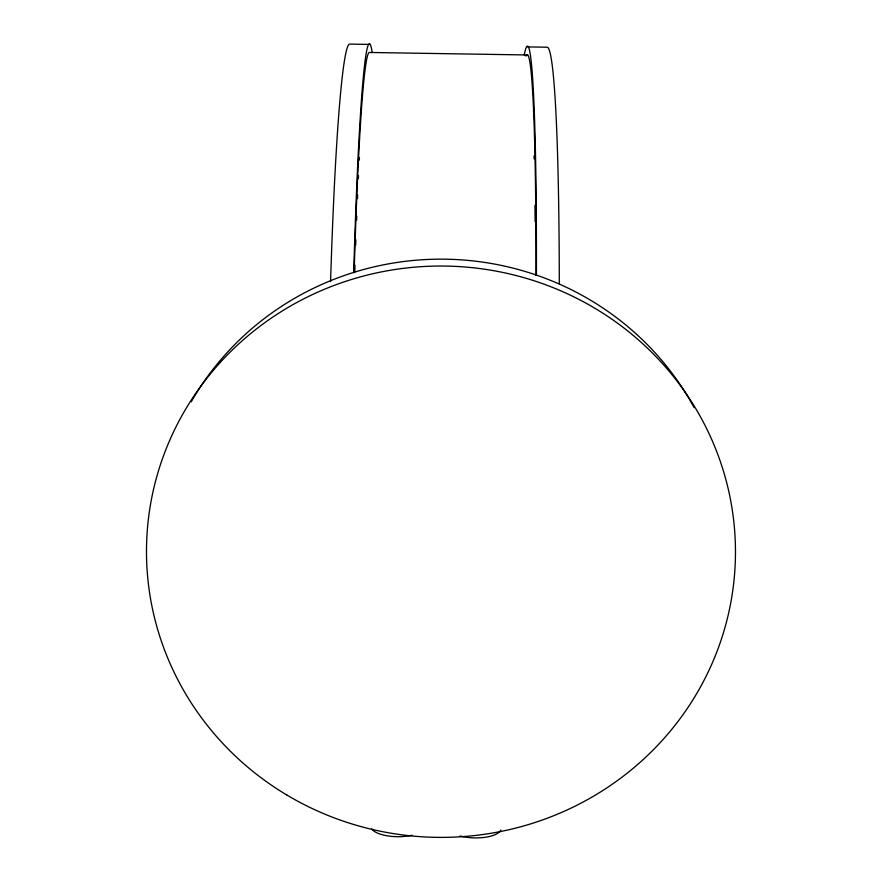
<?xml version="1.0" encoding="UTF-8"?>
<svg xmlns="http://www.w3.org/2000/svg" width="882" height="882" viewBox="0 0 882 882"><rect width="100%" height="100%" fill="white"/><g stroke="black" fill="none" stroke-linecap="round" stroke-linejoin="round"><path stroke-width="1.32" d="M369.448 44.409L349.702 44.1A367.353 16.901 -89.2 0 0 330.574 281.623M527.392 46.9L547.127 47.22A367.331 17.408 -89 0 1 559.287 283.828M527.193 54.96L369.382 52.468A359.382 13.164 -89.2 0 0 354.145 272.725M411.894 835.254A26.647 9.978 0.5 0 1 371.818 828.948M500.8 830.017A26.647 9.978 1.4 0 1 460.04 836.004M524.261 54.993A367.331 13.98 -89 0 1 536.432 275.239M353.726 272.373A367.353 13.473 -89.2 0 1 372.204 52.589M525.937 56.161A359.36 13.671 -89 0 1 535.991 275.581M354.796 272.119A347.453 12.723 -89.2 0 1 355.005 265.383M355.667 245.174A347.453 12.723 -89.2 0 1 355.865 239.794M356.582 220.169A347.453 12.723 -89.2 0 1 356.747 216.035M357.464 198.626A347.453 12.723 -89.2 0 1 357.64 194.735M358.368 178.682A347.453 12.723 -89.2 0 1 358.5 175.926M359.305 160.061A347.453 12.723 -89.2 0 1 359.437 157.525M534.051 155.971A347.442 13.208 -89 0 1 534.128 158.837M534.955 205.363A347.442 13.208 -89 0 1 535.12 221.591M191.229 401.817A285.933 277.797 0.7 0 1 444.374 259.176A285.933 277.797 0.7 0 1 694.134 407.66M287.069 795.156A294.489 285.669 0.7 0 0 735.368 559.431A294.489 285.669 0.7 0 0 300.486 300.542A294.489 285.669 0.7 0 0 287.069 795.156"/></g></svg>
